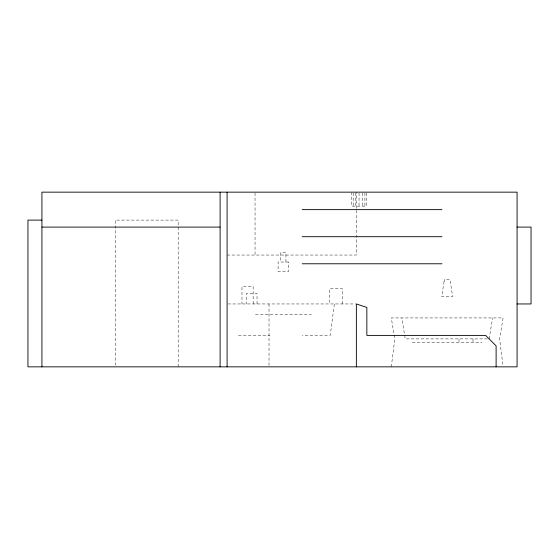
<?xml version="1.0" encoding="UTF-8"?>
<svg xmlns="http://www.w3.org/2000/svg" width="559" height="559" viewBox="0 0 559 559"><rect width="100%" height="100%" fill="white"/><g stroke="black" fill="none" stroke-linecap="round" stroke-linejoin="round"><path stroke-width="0.42" stroke-dasharray="2.79 2.1" d="M391.3 366.844L394.794 338.894L391.3 317.931L503.1 317.931L499.606 338.894L503.002 366.068M334.331 304.222L330.229 335.4L302.279 335.4M489.125 338.894L492.619 317.931M227.094 255.044L356.363 255.044L356.363 192.156M227.946 303.956L355.496 303.956M255.463 314.438L311.363 314.438M238.49 335.4L269.934 335.4M487.399 338.894L405.275 338.894L401.781 317.931M412.262 342.387L482.137 342.387M472.998 338.894L472.998 342.387M459.023 338.894L459.023 342.387M366.362 192.981L366.362 206.131L351.73 206.131L351.73 192.981M364.915 192.981L364.915 206.131M362.302 192.981L362.302 206.131M359.046 192.981L359.046 206.131M355.79 192.981L355.79 206.131M353.176 192.981L353.176 206.131M342.318 303.956L342.318 288.584L329.74 288.584L329.74 303.956M285.935 262.031L285.935 252.57L280.73 252.57L280.73 262.031M269.019 303.956L269.019 365.97M257.028 303.956L257.028 293.475L246.547 293.475L246.547 303.956M255.044 193.03L255.044 255.044M253.157 303.956L253.157 286.488L241.977 286.488L241.977 303.956M178.181 366.844L178.181 220.106L115.294 220.106L115.294 365.97M444.098 281.533L441.701 296.508L452.657 296.508L449.918 279.388L444.468 279.388L444.098 281.533M288.584 262.031L278.089 262.031L278.089 271.492L288.584 271.492L288.584 262.031"/><path stroke-width="0.84" d="M302.209 209.625L441.959 209.625M41.925 220.106L27.95 220.106L27.95 366.844L517.075 366.844L517.075 192.156L41.925 192.156L41.925 366.844M41.925 227.094L220.106 227.094M517.075 227.094L531.05 227.094L531.05 303.956L517.075 303.956M302.209 236.702L441.959 236.702M302.209 263.778L441.959 263.778M496.113 366.844L496.113 345.881L485.631 335.4L366.844 335.4L366.844 307.45L356.363 303.956L356.363 366.844M227.094 192.156L227.094 366.844M220.106 192.156L220.106 366.844"/></g></svg>
